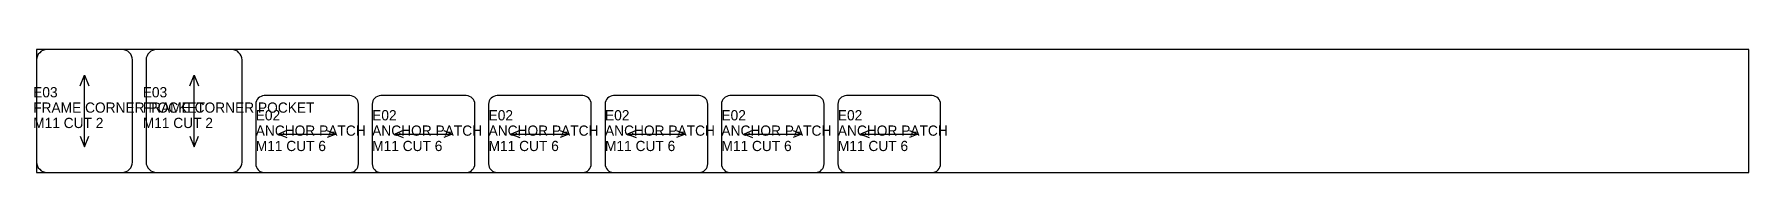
# Model space of a CAD drawing. Header units: millimetres. Extents: x -1 to 1000, y 0 to 72.
import ezdxf

# ---------------------------------------------------------------- set-up
doc = ezdxf.new("R2010")
doc.units = ezdxf.units.MM
doc.linetypes.add('DASHED', pattern=[1.524, 1.27, -0.254])
for name, color, linetype in [('CUT', 7, 'CONTINUOUS'), ('GRAIN', 5, 'CONTINUOUS'), ('SEW', 1, 'DASHED'), ('TEXT', 2, 'CONTINUOUS')]:
    doc.layers.add(name, color=color, linetype=linetype)

msp = doc.modelspace()

# ---------------------------------------------------------------- linework, layer by layer
at = {"layer": 'CUT'}
for points in [[(50, 0), (51.2, 0.1), (52.3, 0.5), (53.3, 1), (54.2, 1.8), (55, 2.7), (55.5, 3.7), (55.9, 4.8), (56, 6), (56, 66), (55.9, 67.2), (55.5, 68.3), (55, 69.3), (54.2, 70.2), (53.3, 71), (52.3, 71.5), (51.2, 71.9), (50, 72), (6, 72), (4.8, 71.9), (3.7, 71.5), (2.7, 71), (1.8, 70.2), (1, 69.3), (0.5, 68.3), (0.1, 67.2), (0, 66), (0, 6), (0.1, 4.8), (0.5, 3.7), (1, 2.7), (1.8, 1.8), (2.7, 1), (3.7, 0.5), (4.8, 0.1), (6, 0)], [(114, 0), (115.2, 0.1), (116.3, 0.5), (117.3, 1), (118.2, 1.8), (119, 2.7), (119.5, 3.7), (119.9, 4.8), (120, 6), (120, 66), (119.9, 67.2), (119.5, 68.3), (119, 69.3), (118.2, 70.2), (117.3, 71), (116.3, 71.5), (115.2, 71.9), (114, 72), (70, 72), (68.8, 71.9), (67.7, 71.5), (66.7, 71), (65.8, 70.2), (65, 69.3), (64.5, 68.3), (64.1, 67.2), (64, 66), (64, 6), (64.1, 4.8), (64.5, 3.7), (65, 2.7), (65.8, 1.8), (66.7, 1), (67.7, 0.5), (68.8, 0.1), (70, 0)], [(183, 0), (184, 0.1), (184.9, 0.4), (185.8, 0.8), (186.5, 1.5), (187.2, 2.2), (187.6, 3.1), (187.9, 4), (188, 5), (188, 40), (187.9, 41), (187.6, 41.9), (187.2, 42.8), (186.5, 43.5), (185.8, 44.2), (184.9, 44.6), (184, 44.9), (183, 45), (133, 45), (132, 44.9), (131.1, 44.6), (130.2, 44.2), (129.5, 43.5), (128.8, 42.8), (128.4, 41.9), (128.1, 41), (128, 40), (128, 5), (128.1, 4), (128.4, 3.1), (128.8, 2.2), (129.5, 1.5), (130.2, 0.8), (131.1, 0.4), (132, 0.1), (133, 0)], [(251, 0), (252, 0.1), (252.9, 0.4), (253.8, 0.8), (254.5, 1.5), (255.2, 2.2), (255.6, 3.1), (255.9, 4), (256, 5), (256, 40), (255.9, 41), (255.6, 41.9), (255.2, 42.8), (254.5, 43.5), (253.8, 44.2), (252.9, 44.6), (252, 44.9), (251, 45), (201, 45), (200, 44.9), (199.1, 44.6), (198.2, 44.2), (197.5, 43.5), (196.8, 42.8), (196.4, 41.9), (196.1, 41), (196, 40), (196, 5), (196.1, 4), (196.4, 3.1), (196.8, 2.2), (197.5, 1.5), (198.2, 0.8), (199.1, 0.4), (200, 0.1), (201, 0)], [(319, 0), (320, 0.1), (320.9, 0.4), (321.8, 0.8), (322.5, 1.5), (323.2, 2.2), (323.6, 3.1), (323.9, 4), (324, 5), (324, 40), (323.9, 41), (323.6, 41.9), (323.2, 42.8), (322.5, 43.5), (321.8, 44.2), (320.9, 44.6), (320, 44.9), (319, 45), (269, 45), (268, 44.9), (267.1, 44.6), (266.2, 44.2), (265.5, 43.5), (264.8, 42.8), (264.4, 41.9), (264.1, 41), (264, 40), (264, 5), (264.1, 4), (264.4, 3.1), (264.8, 2.2), (265.5, 1.5), (266.2, 0.8), (267.1, 0.4), (268, 0.1), (269, 0)], [(387, 0), (388, 0.1), (388.9, 0.4), (389.8, 0.8), (390.5, 1.5), (391.2, 2.2), (391.6, 3.1), (391.9, 4), (392, 5), (392, 40), (391.9, 41), (391.6, 41.9), (391.2, 42.8), (390.5, 43.5), (389.8, 44.2), (388.9, 44.6), (388, 44.9), (387, 45), (337, 45), (336, 44.9), (335.1, 44.6), (334.2, 44.2), (333.5, 43.5), (332.8, 42.8), (332.4, 41.9), (332.1, 41), (332, 40), (332, 5), (332.1, 4), (332.4, 3.1), (332.8, 2.2), (333.5, 1.5), (334.2, 0.8), (335.1, 0.4), (336, 0.1), (337, 0)], [(455, 0), (456, 0.1), (456.9, 0.4), (457.8, 0.8), (458.5, 1.5), (459.2, 2.2), (459.6, 3.1), (459.9, 4), (460, 5), (460, 40), (459.9, 41), (459.6, 41.9), (459.2, 42.8), (458.5, 43.5), (457.8, 44.2), (456.9, 44.6), (456, 44.9), (455, 45), (405, 45), (404, 44.9), (403.1, 44.6), (402.2, 44.2), (401.5, 43.5), (400.8, 42.8), (400.4, 41.9), (400.1, 41), (400, 40), (400, 5), (400.1, 4), (400.4, 3.1), (400.8, 2.2), (401.5, 1.5), (402.2, 0.8), (403.1, 0.4), (404, 0.1), (405, 0)], [(523, 0), (524, 0.1), (524.9, 0.4), (525.8, 0.8), (526.5, 1.5), (527.2, 2.2), (527.6, 3.1), (527.9, 4), (528, 5), (528, 40), (527.9, 41), (527.6, 41.9), (527.2, 42.8), (526.5, 43.5), (525.8, 44.2), (524.9, 44.6), (524, 44.9), (523, 45), (473, 45), (472, 44.9), (471.1, 44.6), (470.2, 44.2), (469.5, 43.5), (468.8, 42.8), (468.4, 41.9), (468.1, 41), (468, 40), (468, 5), (468.1, 4), (468.4, 3.1), (468.8, 2.2), (469.5, 1.5), (470.2, 0.8), (471.1, 0.4), (472, 0.1), (473, 0)]]:
    msp.add_lwpolyline(points, close=True, dxfattribs=at)
at = {"layer": 'GRAIN'}
for p, q in [((28, 15), (28, 57)), ((92, 15), (92, 57)), ((141.2, 22.5), (174.8, 22.5)), ((209.2, 22.5), (242.8, 22.5)), ((277.2, 22.5), (310.8, 22.5)), ((345.2, 22.5), (378.8, 22.5)), ((413.2, 22.5), (446.8, 22.5)), ((481.2, 22.5), (514.8, 22.5))]:
    msp.add_line(p, q, dxfattribs=at)
for points in [[(25.5, 50.7), (28, 57), (30.5, 50.7)], [(89.5, 50.7), (92, 57), (94.5, 50.7)], [(25.5, 21.3), (28, 15), (30.5, 21.3)], [(89.5, 21.3), (92, 15), (94.5, 21.3)], [(146.2, 24.5), (141.2, 22.5), (146.2, 20.5)], [(169.8, 24.5), (174.8, 22.5), (169.8, 20.5)], [(214.2, 24.5), (209.2, 22.5), (214.2, 20.5)], [(237.8, 24.5), (242.8, 22.5), (237.8, 20.5)], [(282.2, 24.5), (277.2, 22.5), (282.2, 20.5)], [(305.8, 24.5), (310.8, 22.5), (305.8, 20.5)], [(350.2, 24.5), (345.2, 22.5), (350.2, 20.5)], [(373.8, 24.5), (378.8, 22.5), (373.8, 20.5)], [(418.2, 24.5), (413.2, 22.5), (418.2, 20.5)], [(441.8, 24.5), (446.8, 22.5), (441.8, 20.5)], [(486.2, 24.5), (481.2, 22.5), (486.2, 20.5)], [(509.8, 24.5), (514.8, 22.5), (509.8, 20.5)]]:
    msp.add_lwpolyline(points, dxfattribs=at)
at = {"layer": 'SEW'}
for points in [[(50, 0), (51.2, 0.1), (52.3, 0.5), (53.3, 1), (54.2, 1.8), (55, 2.7), (55.5, 3.7), (55.9, 4.8), (56, 6), (56, 66), (55.9, 67.2), (55.5, 68.3), (55, 69.3), (54.2, 70.2), (53.3, 71), (52.3, 71.5), (51.2, 71.9), (50, 72), (6, 72), (4.8, 71.9), (3.7, 71.5), (2.7, 71), (1.8, 70.2), (1, 69.3), (0.5, 68.3), (0.1, 67.2), (0, 66), (0, 6), (0.1, 4.8), (0.5, 3.7), (1, 2.7), (1.8, 1.8), (2.7, 1), (3.7, 0.5), (4.8, 0.1), (6, 0)], [(114, 0), (115.2, 0.1), (116.3, 0.5), (117.3, 1), (118.2, 1.8), (119, 2.7), (119.5, 3.7), (119.9, 4.8), (120, 6), (120, 66), (119.9, 67.2), (119.5, 68.3), (119, 69.3), (118.2, 70.2), (117.3, 71), (116.3, 71.5), (115.2, 71.9), (114, 72), (70, 72), (68.8, 71.9), (67.7, 71.5), (66.7, 71), (65.8, 70.2), (65, 69.3), (64.5, 68.3), (64.1, 67.2), (64, 66), (64, 6), (64.1, 4.8), (64.5, 3.7), (65, 2.7), (65.8, 1.8), (66.7, 1), (67.7, 0.5), (68.8, 0.1), (70, 0)], [(183, 0), (184, 0.1), (184.9, 0.4), (185.8, 0.8), (186.5, 1.5), (187.2, 2.2), (187.6, 3.1), (187.9, 4), (188, 5), (188, 40), (187.9, 41), (187.6, 41.9), (187.2, 42.8), (186.5, 43.5), (185.8, 44.2), (184.9, 44.6), (184, 44.9), (183, 45), (133, 45), (132, 44.9), (131.1, 44.6), (130.2, 44.2), (129.5, 43.5), (128.8, 42.8), (128.4, 41.9), (128.1, 41), (128, 40), (128, 5), (128.1, 4), (128.4, 3.1), (128.8, 2.2), (129.5, 1.5), (130.2, 0.8), (131.1, 0.4), (132, 0.1), (133, 0)], [(251, 0), (252, 0.1), (252.9, 0.4), (253.8, 0.8), (254.5, 1.5), (255.2, 2.2), (255.6, 3.1), (255.9, 4), (256, 5), (256, 40), (255.9, 41), (255.6, 41.9), (255.2, 42.8), (254.5, 43.5), (253.8, 44.2), (252.9, 44.6), (252, 44.9), (251, 45), (201, 45), (200, 44.9), (199.1, 44.6), (198.2, 44.2), (197.5, 43.5), (196.8, 42.8), (196.4, 41.9), (196.1, 41), (196, 40), (196, 5), (196.1, 4), (196.4, 3.1), (196.8, 2.2), (197.5, 1.5), (198.2, 0.8), (199.1, 0.4), (200, 0.1), (201, 0)], [(319, 0), (320, 0.1), (320.9, 0.4), (321.8, 0.8), (322.5, 1.5), (323.2, 2.2), (323.6, 3.1), (323.9, 4), (324, 5), (324, 40), (323.9, 41), (323.6, 41.9), (323.2, 42.8), (322.5, 43.5), (321.8, 44.2), (320.9, 44.6), (320, 44.9), (319, 45), (269, 45), (268, 44.9), (267.1, 44.6), (266.2, 44.2), (265.5, 43.5), (264.8, 42.8), (264.4, 41.9), (264.1, 41), (264, 40), (264, 5), (264.1, 4), (264.4, 3.1), (264.8, 2.2), (265.5, 1.5), (266.2, 0.8), (267.1, 0.4), (268, 0.1), (269, 0)], [(387, 0), (388, 0.1), (388.9, 0.4), (389.8, 0.8), (390.5, 1.5), (391.2, 2.2), (391.6, 3.1), (391.9, 4), (392, 5), (392, 40), (391.9, 41), (391.6, 41.9), (391.2, 42.8), (390.5, 43.5), (389.8, 44.2), (388.9, 44.6), (388, 44.9), (387, 45), (337, 45), (336, 44.9), (335.1, 44.6), (334.2, 44.2), (333.5, 43.5), (332.8, 42.8), (332.4, 41.9), (332.1, 41), (332, 40), (332, 5), (332.1, 4), (332.4, 3.1), (332.8, 2.2), (333.5, 1.5), (334.2, 0.8), (335.1, 0.4), (336, 0.1), (337, 0)], [(455, 0), (456, 0.1), (456.9, 0.4), (457.8, 0.8), (458.5, 1.5), (459.2, 2.2), (459.6, 3.1), (459.9, 4), (460, 5), (460, 40), (459.9, 41), (459.6, 41.9), (459.2, 42.8), (458.5, 43.5), (457.8, 44.2), (456.9, 44.6), (456, 44.9), (455, 45), (405, 45), (404, 44.9), (403.1, 44.6), (402.2, 44.2), (401.5, 43.5), (400.8, 42.8), (400.4, 41.9), (400.1, 41), (400, 40), (400, 5), (400.1, 4), (400.4, 3.1), (400.8, 2.2), (401.5, 1.5), (402.2, 0.8), (403.1, 0.4), (404, 0.1), (405, 0)], [(523, 0), (524, 0.1), (524.9, 0.4), (525.8, 0.8), (526.5, 1.5), (527.2, 2.2), (527.6, 3.1), (527.9, 4), (528, 5), (528, 40), (527.9, 41), (527.6, 41.9), (527.2, 42.8), (526.5, 43.5), (525.8, 44.2), (524.9, 44.6), (524, 44.9), (523, 45), (473, 45), (472, 44.9), (471.1, 44.6), (470.2, 44.2), (469.5, 43.5), (468.8, 42.8), (468.4, 41.9), (468.1, 41), (468, 40), (468, 5), (468.1, 4), (468.4, 3.1), (468.8, 2.2), (469.5, 1.5), (470.2, 0.8), (471.1, 0.4), (472, 0.1), (473, 0)]]:
    msp.add_lwpolyline(points, close=True, dxfattribs=at)
at = {"layer": 'TEXT'}
msp.add_lwpolyline([(0, 0), (1000, 0), (1000, 72), (0, 72)], close=True, dxfattribs=at)

# ---------------------------------------------------------------- texts
for s, p in [('E03', (-2, 44)), ('E03', (62, 44)), ('FRAME CORNER POCKET', (-2, 35)), ('FRAME CORNER POCKET', (62, 35)), ('M11 CUT 2', (-2, 26)), ('M11 CUT 2', (62, 26)), ('E02', (128, 30.5)), ('E02', (196, 30.5)), ('E02', (264, 30.5)), ('E02', (332, 30.5)), ('E02', (400, 30.5)), ('E02', (468, 30.5)), ('ANCHOR PATCH', (128, 21.5)), ('ANCHOR PATCH', (196, 21.5)), ('ANCHOR PATCH', (264, 21.5)), ('ANCHOR PATCH', (332, 21.5)), ('ANCHOR PATCH', (400, 21.5)), ('ANCHOR PATCH', (468, 21.5)), ('M11 CUT 6', (128, 12.5)), ('M11 CUT 6', (196, 12.5)), ('M11 CUT 6', (264, 12.5)), ('M11 CUT 6', (332, 12.5)), ('M11 CUT 6', (400, 12.5)), ('M11 CUT 6', (468, 12.5))]:
    msp.add_text(s, height=6, dxfattribs=at).set_placement(p)

doc.saveas('drawing.dxf')
